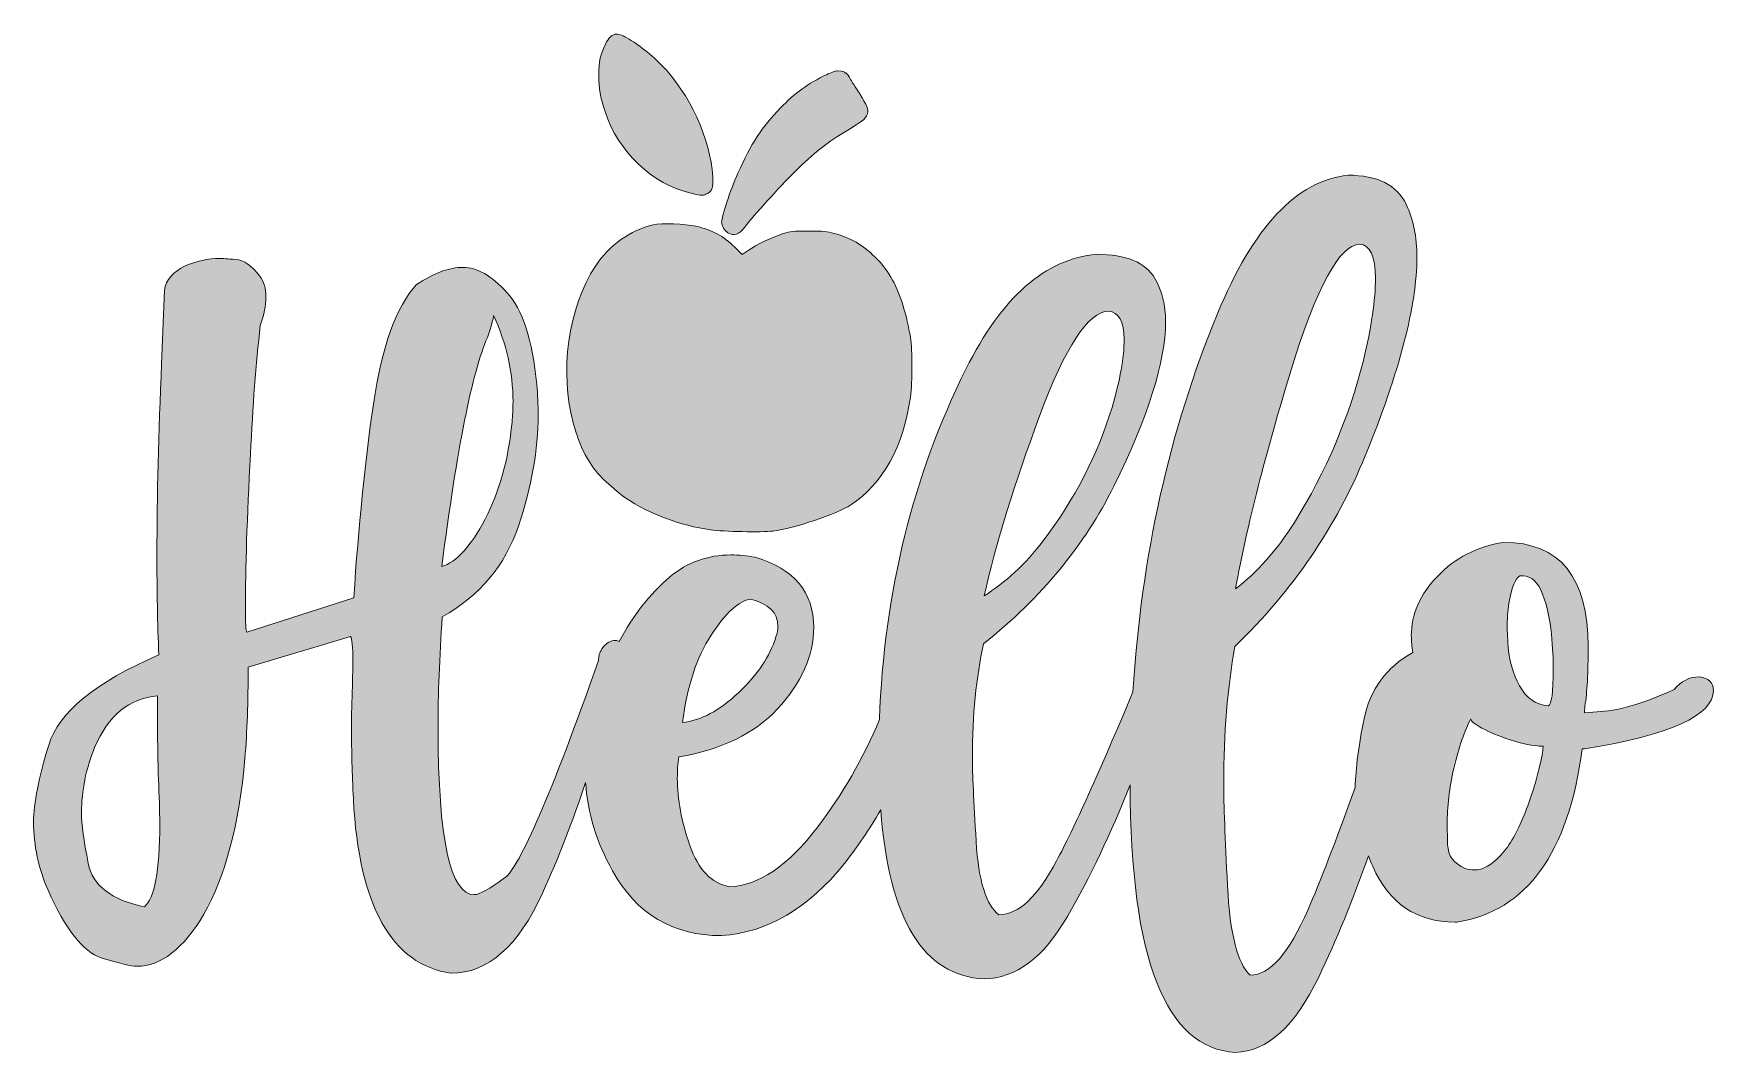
# Model space of a CAD drawing. Extents: x 143 to 936, y -1048 to -31.
# Drawn here: x 143 to 927, y -507 to -31 of the extents above; entities that cross this region are included whole.
import ezdxf

# ---------------------------------------------------------------- set-up
doc = ezdxf.new("R2010")
doc.units = 0
doc.header["$MEASUREMENT"] = 0
doc.layers.add('Layer 1', color=7, linetype='Continuous', lineweight=0)

# ---------------------------------------------------------------- blocks, each defined once
blk = doc.blocks.new('Block_0')
at = {"layer": 'Layer 1', "true_color": 0x000000, "transparency": 33554687}
h = blk.add_hatch(color=18, dxfattribs=at)
h.dxf.hatch_style = 2
edge = h.paths.add_edge_path()
edge.add_spline(control_points=[(450.26, -105.78), (455.5, -107), (455.99, -107), (457.86, -105.94), (460.26, -104.56), (460.62, -103.34), (460.34, -98.1), (459.36, -80.46), (449.61, -59.2), (436.28, -45.79), (430.91, -40.39), (424.21, -35.22), (419.41, -32.79), (417.06, -31.57), (415.67, -31.28), (414.33, -31.73), (412.71, -32.22), (411.81, -33.23), (410.31, -36.2), (407.99, -40.79), (407.22, -44.33), (407.22, -50.67), (407.22, -57.05), (407.87, -60.91), (410.11, -67.7), (416.28, -86.55), (432.09, -101.55), (450.26, -105.78)], knot_values=[0, 0, 0, 0, 1, 1, 1, 2, 2, 2, 3, 3, 3, 4, 4, 4, 5, 5, 5, 6, 6, 6, 7, 7, 7, 8, 8, 8, 9, 9, 9, 9], degree=3, periodic=0)
h = blk.add_hatch(color=18, dxfattribs=at)
h.dxf.hatch_style = 2
edge = h.paths.add_edge_path()
edge.add_spline(control_points=[(467.45, -124.19), (470.34, -125.89), (472.57, -125.16), (475.34, -121.55), (479.6, -115.94), (491.23, -103.14), (498.5, -95.98), (507.93, -86.76), (512.93, -82.73), (521.3, -77.61), (531.3, -71.52), (532.36, -70.58), (532.68, -67.74), (532.84, -65.99), (531.79, -63.75), (527.48, -57.09), (525.69, -54.37), (524.15, -51.81), (523.98, -51.44), (523.62, -50.51), (522.36, -49.25), (522.07, -49.53), (521.95, -49.69), (521.83, -49.61), (521.83, -49.41), (521.83, -49.04), (521.38, -48.96), (518.46, -48.68), (517.76, -48.64), (515.77, -49.33), (513.38, -50.46), (505.04, -54.45), (498.42, -59.24), (491.96, -65.95), (483.26, -74.97), (478.3, -82.57), (472.08, -96.47), (468.43, -104.68), (464.52, -116.43), (464.52, -119.31), (464.52, -120.9), (465.99, -123.33), (467.45, -124.19)], knot_values=[0, 0, 0, 0, 1, 1, 1, 2, 2, 2, 3, 3, 3, 4, 4, 4, 5, 5, 5, 6, 6, 6, 7, 7, 7, 8, 8, 8, 9, 9, 9, 10, 10, 10, 11, 11, 11, 12, 12, 12, 13, 13, 13, 14, 14, 14, 14], degree=3, periodic=0)
h = blk.add_hatch(color=18, dxfattribs=at)
h.dxf.hatch_style = 2
edge = h.paths.add_edge_path()
edge.add_spline(control_points=[(171.94, -364.48), (178.3, -349.43), (188.08, -341.39), (201.25, -340.38), (201.25, -354.86), (201.4, -367.81), (201.69, -379.25), (202.12, -386.93), (202.34, -393.87), (202.34, -400.1), (202.34, -421.96), (199.95, -434.84), (195.17, -438.75), (179.82, -435.71), (171.1, -428.95), (169, -418.45), (166.9, -407.95), (165.85, -400.1), (165.85, -394.89), (165.85, -384.61), (167.88, -374.47), (171.94, -364.48)], knot_values=[0, 0, 0, 0, 1, 1, 1, 2, 2, 2, 3, 3, 3, 4, 4, 4, 5, 5, 5, 6, 6, 6, 7, 7, 7, 7], degree=3, periodic=0)
edge = h.paths.add_edge_path()
edge.add_spline(control_points=[(355.22, -173.16), (357.1, -167.66), (358.05, -164.25), (358.05, -162.95), (358.05, -162.88), (358.04, -162.83), (358.04, -162.78), (364.11, -175.8), (367.17, -189.25), (367.17, -203.13), (367.17, -206.31), (367.02, -209.5), (366.73, -212.68), (365, -230.06), (360.8, -245.12), (354.14, -257.85), (347.48, -270.6), (340.74, -277.98), (333.94, -280), (341.03, -224.7), (348.13, -189.09), (355.22, -173.16)], knot_values=[0, 0, 0, 0, 1, 1, 1, 2, 2, 2, 3, 3, 3, 4, 4, 4, 5, 5, 5, 6, 6, 6, 7, 7, 7, 7], degree=3, periodic=0)
edge = h.paths.add_edge_path()
edge.add_spline(control_points=[(459.57, -312.04), (466.3, -301.69), (472.49, -296.08), (478.14, -295.21), (486.53, -297.38), (490.74, -301.58), (490.74, -307.8), (490.74, -309.4), (490.44, -311.06), (489.87, -312.8), (487.11, -321.77), (481.29, -330.46), (472.38, -338.86), (463.48, -347.25), (454.76, -351.89), (446.22, -352.76), (448.39, -335.96), (452.84, -322.39), (459.57, -312.04)], knot_values=[0, 0, 0, 0, 1, 1, 1, 2, 2, 2, 3, 3, 3, 4, 4, 4, 5, 5, 5, 6, 6, 6, 6], degree=3, periodic=0)
edge = h.paths.add_edge_path()
edge.add_spline(control_points=[(613, -209.32), (624.87, -177.39), (635.51, -161.21), (644.92, -160.78), (649.84, -161.21), (652.31, -165.63), (652.31, -174.03), (652.31, -182.43), (650.42, -193), (646.66, -205.73), (640, -227.74), (629.29, -248.52), (614.52, -268.06), (606.12, -278.92), (596.93, -287.46), (586.94, -293.69), (592.44, -269.36), (601.13, -241.24), (613, -209.32)], knot_values=[0, 0, 0, 0, 1, 1, 1, 2, 2, 2, 3, 3, 3, 4, 4, 4, 5, 5, 5, 6, 6, 6, 6], degree=3, periodic=0)
edge = h.paths.add_edge_path()
edge.add_spline(control_points=[(730.27, -188.14), (742.14, -149.49), (752.78, -129.94), (762.19, -129.51), (767.11, -129.94), (769.58, -135.23), (769.58, -145.36), (769.58, -155.5), (767.69, -168.31), (763.93, -183.8), (757.27, -210.44), (746.56, -235.63), (731.79, -259.37), (723.39, -272.55), (714.2, -282.9), (704.21, -290.43), (709.71, -260.89), (718.4, -226.8), (730.27, -188.14)], knot_values=[0, 0, 0, 0, 1, 1, 1, 2, 2, 2, 3, 3, 3, 4, 4, 4, 5, 5, 5, 6, 6, 6, 6], degree=3, periodic=0)
edge = h.paths.add_edge_path()
edge.add_spline(control_points=[(806.06, -374.25), (808.52, -364.12), (811.2, -356.38), (814.1, -351.02), (814.1, -351.02), (814.1, -351.24), (814.1, -351.24), (814.1, -352.1), (815.8, -353.48), (819.2, -355.36), (822.6, -357.24), (827.02, -359.09), (832.45, -360.9), (837.88, -362.71), (842.98, -363.69), (847.76, -363.83), (847.76, -363.83), (847.76, -364.27), (847.76, -364.27), (847.76, -365.71), (847.11, -369.19), (845.8, -374.69), (844.35, -381.06), (842.07, -388.15), (838.96, -395.97), (835.85, -403.79), (832.23, -410.02), (828.1, -414.65), (823.98, -419.28), (819.81, -421.6), (815.62, -421.6), (814.31, -421.6), (812.94, -421.38), (811.49, -420.95), (806.13, -418.63), (803.38, -414.9), (803.24, -409.76), (803.09, -404.62), (803.02, -401.55), (803.02, -400.53), (803.02, -392.14), (804.03, -383.38), (806.06, -374.25)], knot_values=[0, 0, 0, 0, 1, 1, 1, 2, 2, 2, 3, 3, 3, 4, 4, 4, 5, 5, 5, 6, 6, 6, 7, 7, 7, 8, 8, 8, 9, 9, 9, 10, 10, 10, 11, 11, 11, 12, 12, 12, 13, 13, 13, 14, 14, 14, 14], degree=3, periodic=0)
edge = h.paths.add_edge_path()
edge.add_spline(control_points=[(832.12, -295.64), (833.13, -289.56), (834.73, -285.8), (836.9, -284.35), (836.9, -284.35), (838.42, -284.35), (838.42, -284.35), (842.33, -284.35), (845.37, -287.21), (847.54, -292.93), (849.71, -298.65), (851.09, -304.8), (851.67, -311.39), (852.24, -317.97), (852.53, -323.44), (852.53, -327.78), (852.53, -338.79), (851.74, -344.5), (850.15, -344.94), (844.21, -344.36), (839.76, -341.25), (836.79, -335.6), (833.82, -329.95), (832.12, -324.52), (831.69, -319.31), (831.25, -314.1), (831.03, -310.19), (831.03, -307.58), (831.03, -303.24), (831.39, -299.26), (832.12, -295.64)], knot_values=[0, 0, 0, 0, 1, 1, 1, 2, 2, 2, 3, 3, 3, 4, 4, 4, 5, 5, 5, 6, 6, 6, 7, 7, 7, 8, 8, 8, 9, 9, 9, 10, 10, 10, 10], degree=3, periodic=0)
edge = h.paths.add_edge_path()
edge.add_spline(control_points=[(175.08, -462.53), (183.55, -465.21), (189.09, -466.55), (191.7, -466.55), (202.84, -466.55), (213.27, -458.44), (222.97, -442.23), (232.96, -424.57), (239.33, -400.32), (242.08, -369.48), (243.09, -357.32), (243.6, -343.13), (243.6, -326.91), (243.6, -326.91), (291.38, -312.58), (291.38, -312.58), (292.1, -313.59), (292.46, -317.43), (292.46, -324.09), (292.46, -324.09), (292.24, -336.03), (292.24, -336.03), (291.95, -342.26), (291.81, -348.92), (291.81, -356.01), (291.81, -365.86), (292.1, -376.64), (292.68, -388.37), (295.29, -438.46), (310.49, -465.61), (338.28, -469.81), (355.51, -469.66), (369.74, -457.18), (380.96, -432.35), (388.61, -415.4), (395.29, -398.19), (401.02, -380.74), (401.95, -394.95), (406.16, -408.71), (413.64, -422.03), (424.79, -442.16), (441.73, -452.22), (464.46, -452.22), (485.88, -450.77), (504.99, -439.55), (521.79, -418.56), (527.79, -410.98), (533.44, -402.66), (538.76, -393.58), (542.57, -444.75), (558.62, -471.03), (586.94, -472.41), (601.85, -472.12), (614.81, -462.42), (625.81, -443.31), (636.38, -425.07), (646.15, -404.59), (655.13, -381.86), (655.27, -463.22), (671.63, -504.84), (704.21, -506.73), (719.12, -506.29), (732.08, -494.56), (743.08, -471.55), (751.3, -454.36), (759.03, -435.52), (766.27, -415.02), (766.89, -416.61), (767.56, -418.22), (768.27, -419.86), (775.95, -437.23), (788.76, -445.92), (806.71, -445.92), (806.71, -445.92), (807.58, -445.92), (807.58, -445.92), (840.16, -440.71), (859.63, -413.78), (866, -365.13), (866, -365.13), (867.08, -365.13), (867.08, -365.13), (907.19, -358.62), (927.24, -349.5), (927.24, -337.77), (927.24, -334.15), (925.07, -332.05), (920.72, -331.47), (916.09, -331.47), (912.18, -333.43), (909, -337.34), (893.94, -344.14), (881.92, -347.62), (872.95, -347.76), (872.95, -347.76), (867.08, -348.19), (867.08, -348.19), (867.08, -348.19), (867.3, -345.15), (867.3, -345.15), (868.31, -338.79), (868.82, -329.52), (868.82, -317.36), (868.82, -284.93), (855.65, -268.71), (829.3, -268.71), (816.84, -270.74), (806.57, -276.02), (798.46, -284.57), (790.35, -293.11), (786.3, -302.37), (786.3, -312.36), (786.3, -314.83), (786.52, -317.43), (786.95, -320.18), (774.65, -326.99), (767.08, -337.27), (764.26, -351.02), (761.74, -363.28), (760.35, -373.97), (760.08, -383.13), (750.9, -408.58), (743.57, -427.56), (738.09, -440.06), (729.26, -460.47), (720.28, -470.68), (711.16, -470.68), (705.22, -465.46), (701.68, -451.57), (700.52, -428.98), (699.36, -406.4), (698.78, -390.54), (698.78, -381.42), (698.78, -357.68), (700.52, -336.33), (703.99, -317.36), (731.06, -291.01), (751.33, -261.33), (764.8, -228.32), (780.87, -188.94), (788.9, -158.03), (788.9, -135.59), (788.9, -126.18), (787.24, -118), (783.91, -111.05), (779.57, -101.93), (770.52, -97.37), (756.76, -97.37), (732.88, -99.83), (712.53, -121.47), (695.74, -162.3), (673.44, -216.3), (660.34, -275.01), (656.43, -338.42), (640.65, -376.07), (628.78, -402.34), (620.82, -417.25), (611.99, -434.05), (603.01, -442.45), (593.89, -442.45), (587.95, -438.25), (584.41, -426.81), (583.25, -408.13), (582.09, -389.46), (581.51, -376.43), (581.51, -369.04), (581.51, -349.36), (583.25, -331.69), (586.72, -316.05), (613.79, -294.34), (634.07, -269.8), (647.53, -242.43), (663.6, -209.86), (671.63, -184.31), (671.63, -165.78), (671.63, -157.96), (669.97, -151.22), (666.64, -145.58), (662.3, -138.05), (653.25, -134.29), (639.49, -134.29), (615.61, -136.32), (595.26, -154.19), (578.47, -187.93), (553.69, -237.61), (540.26, -292.09), (538.16, -351.35), (530.44, -369.65), (520.88, -386.35), (509.41, -401.4), (495.51, -419.64), (481.76, -428.98), (468.15, -429.42), (459.75, -427.82), (453.6, -421.42), (449.69, -410.2), (445.78, -398.98), (443.83, -388.52), (443.83, -378.82), (443.83, -375.49), (444.04, -372.16), (444.48, -368.83), (464.6, -365.35), (479.95, -357.9), (490.52, -346.46), (501.81, -334.3), (507.46, -321.63), (507.46, -308.45), (507.46, -291.95), (498.34, -281.02), (480.09, -275.66), (476.19, -274.94), (472.42, -274.58), (468.8, -274.58), (458.09, -274.58), (448.61, -277.98), (440.35, -284.78), (430.79, -292.94), (422.92, -303.01), (416.73, -314.98), (416.22, -314.69), (415.63, -314.53), (414.94, -314.53), (412.77, -314.53), (410.82, -315.62), (409.08, -317.79), (407.78, -319.53), (407.13, -321.34), (407.13, -323.22), (407.13, -323.22), (407.13, -323.87), (407.13, -323.87), (384.98, -386.27), (370.35, -420.08), (363.26, -425.29), (356.16, -430.5), (351.46, -433.11), (349.14, -433.11), (337.85, -433.11), (332.2, -407.19), (332.2, -355.36), (332.2, -339.73), (332.86, -322.43), (334.16, -303.46), (351.67, -293.61), (363.51, -279.5), (369.67, -261.11), (375.82, -242.73), (378.89, -225.42), (378.89, -209.21), (378.89, -204.58), (378.68, -199.87), (378.24, -195.09), (376.21, -174.24), (371.58, -159.91), (364.34, -152.09), (357.1, -144.28), (350.3, -140.37), (343.93, -140.37), (337.42, -140.37), (330.18, -143.05), (322.21, -148.4), (312.66, -158.68), (305.93, -177.28), (302.02, -204.21), (298.11, -231.14), (295.07, -261.26), (292.9, -294.55), (292.9, -294.55), (242.95, -310.62), (242.95, -310.62), (242.51, -310.19), (242.3, -306.28), (242.3, -298.9), (242.3, -281.24), (243.09, -257.42), (244.69, -227.45), (245.7, -205.3), (247.22, -185.32), (249.25, -167.51), (250.98, -162.45), (251.85, -158.03), (251.85, -154.27), (251.85, -150.21), (250.91, -146.96), (249.03, -144.49), (245.41, -139.57), (241.68, -136.97), (237.84, -136.67), (234.01, -136.39), (231.58, -136.24), (230.57, -136.24), (224.78, -136.24), (219.35, -137.4), (214.28, -139.71), (208.49, -142.47), (205.23, -146.23), (204.51, -151.01), (204.51, -151.01), (203.21, -185.32), (203.21, -185.32), (201.76, -217.75), (201.03, -247.36), (201.03, -274.14), (201.03, -290.94), (201.32, -306.64), (201.9, -321.27), (172.37, -334.01), (155.25, -348.02), (150.54, -363.29), (145.84, -378.56), (143.49, -390.54), (143.49, -399.23), (143.49, -410.23), (145.73, -420.8), (150.22, -430.94), (158.32, -449.32), (166.61, -459.85), (175.08, -462.53)], knot_values=[0, 0, 0, 0, 1, 1, 1, 2, 2, 2, 3, 3, 3, 4, 4, 4, 5, 5, 5, 6, 6, 6, 7, 7, 7, 8, 8, 8, 9, 9, 9, 10, 10, 10, 11, 11, 11, 12, 12, 12, 13, 13, 13, 14, 14, 14, 15, 15, 15, 16, 16, 16, 17, 17, 17, 18, 18, 18, 19, 19, 19, 20, 20, 20, 21, 21, 21, 22, 22, 22, 23, 23, 23, 24, 24, 24, 25, 25, 25, 26, 26, 26, 27, 27, 27, 28, 28, 28, 29, 29, 29, 30, 30, 30, 31, 31, 31, 32, 32, 32, 33, 33, 33, 34, 34, 34, 35, 35, 35, 36, 36, 36, 37, 37, 37, 38, 38, 38, 39, 39, 39, 40, 40, 40, 41, 41, 41, 42, 42, 42, 43, 43, 43, 44, 44, 44, 45, 45, 45, 46, 46, 46, 47, 47, 47, 48, 48, 48, 49, 49, 49, 50, 50, 50, 51, 51, 51, 52, 52, 52, 53, 53, 53, 54, 54, 54, 55, 55, 55, 56, 56, 56, 57, 57, 57, 58, 58, 58, 59, 59, 59, 60, 60, 60, 61, 61, 61, 62, 62, 62, 63, 63, 63, 64, 64, 64, 65, 65, 65, 66, 66, 66, 67, 67, 67, 68, 68, 68, 69, 69, 69, 70, 70, 70, 71, 71, 71, 72, 72, 72, 73, 73, 73, 74, 74, 74, 75, 75, 75, 76, 76, 76, 77, 77, 77, 78, 78, 78, 79, 79, 79, 80, 80, 80, 81, 81, 81, 82, 82, 82, 83, 83, 83, 84, 84, 84, 85, 85, 85, 86, 86, 86, 87, 87, 87, 88, 88, 88, 89, 89, 89, 90, 90, 90, 91, 91, 91, 92, 92, 92, 93, 93, 93, 94, 94, 94, 95, 95, 95, 96, 96, 96, 97, 97, 97, 98, 98, 98, 99, 99, 99, 100, 100, 100, 101, 101, 101, 102, 102, 102, 103, 103, 103, 104, 104, 104, 105, 105, 105, 106, 106, 106, 106], degree=3, periodic=0)
h = blk.add_hatch(color=18, dxfattribs=at)
h.dxf.hatch_style = 2
edge = h.paths.add_edge_path()
edge.add_spline(control_points=[(406.57, -236.36), (408.93, -239.16), (416.24, -245.62), (419.82, -248.06), (430.47, -255.3), (445.46, -260.91), (459.24, -262.86), (465.26, -263.71), (483.3, -264.08), (488.38, -263.42), (498.38, -262.21), (518.21, -255.54), (524.76, -251.27), (539.59, -241.56), (549.63, -223.43), (552.55, -201.04), (553.57, -193.16), (553.57, -179.66), (552.55, -173), (551.09, -163.29), (547.88, -152.92), (544.3, -146.38), (542.07, -142.27), (539.71, -139.14), (536.01, -135.49), (530.44, -129.96), (524.55, -126.55), (516.99, -124.51), (513.42, -123.58), (512.4, -123.46), (505.17, -123.46), (497.36, -123.46), (497.2, -123.46), (492.97, -124.76), (487.81, -126.38), (480.78, -129.76), (476.96, -132.44), (476.96, -132.44), (474.16, -134.43), (474.16, -134.43), (474.16, -134.43), (470.62, -130.93), (470.62, -130.93), (465.42, -125.81), (459.97, -122.89), (452.41, -121.14), (447.74, -120.04), (436.2, -119.72), (432.62, -120.53), (422.01, -122.97), (411.98, -130.12), (405.6, -139.75), (392.91, -158.9), (388.69, -189.54), (395.43, -213.52), (398.2, -223.47), (401.57, -230.34), (406.57, -236.36)], knot_values=[0, 0, 0, 0, 1, 1, 1, 2, 2, 2, 3, 3, 3, 4, 4, 4, 5, 5, 5, 6, 6, 6, 7, 7, 7, 8, 8, 8, 9, 9, 9, 10, 10, 10, 11, 11, 11, 12, 12, 12, 13, 13, 13, 14, 14, 14, 15, 15, 15, 16, 16, 16, 17, 17, 17, 18, 18, 18, 19, 19, 19, 19], degree=3, periodic=0)
at = {"layer": 'Layer 1'}
for points, knots in [([(450.26, -105.78), (455.5, -107), (455.99, -107), (457.86, -105.94), (460.26, -104.56), (460.62, -103.34), (460.34, -98.1), (459.36, -80.46), (449.61, -59.2), (436.28, -45.79), (430.91, -40.39), (424.21, -35.22), (419.41, -32.79), (417.06, -31.57), (415.67, -31.28), (414.33, -31.73), (412.71, -32.22), (411.81, -33.23), (410.31, -36.2), (407.99, -40.79), (407.22, -44.33), (407.22, -50.67), (407.22, -57.05), (407.87, -60.91), (410.11, -67.7), (416.28, -86.55), (432.09, -101.55), (450.26, -105.78)], [0, 0, 0, 0, 1, 1, 1, 2, 2, 2, 3, 3, 3, 4, 4, 4, 5, 5, 5, 6, 6, 6, 7, 7, 7, 8, 8, 8, 9, 9, 9, 9]), ([(467.45, -124.19), (470.34, -125.89), (472.57, -125.16), (475.34, -121.55), (479.6, -115.94), (491.23, -103.14), (498.5, -95.98), (507.93, -86.76), (512.93, -82.73), (521.3, -77.61), (531.3, -71.52), (532.36, -70.58), (532.68, -67.74), (532.84, -65.99), (531.79, -63.75), (527.48, -57.09), (525.69, -54.37), (524.15, -51.81), (523.98, -51.44), (523.62, -50.51), (522.36, -49.25), (522.07, -49.53), (521.95, -49.69), (521.83, -49.61), (521.83, -49.41), (521.83, -49.04), (521.38, -48.96), (518.46, -48.68), (517.76, -48.64), (515.77, -49.33), (513.38, -50.46), (505.04, -54.45), (498.42, -59.24), (491.96, -65.95), (483.26, -74.97), (478.3, -82.57), (472.08, -96.47), (468.43, -104.68), (464.52, -116.43), (464.52, -119.31), (464.52, -120.9), (465.99, -123.33), (467.45, -124.19)], [0, 0, 0, 0, 1, 1, 1, 2, 2, 2, 3, 3, 3, 4, 4, 4, 5, 5, 5, 6, 6, 6, 7, 7, 7, 8, 8, 8, 9, 9, 9, 10, 10, 10, 11, 11, 11, 12, 12, 12, 13, 13, 13, 14, 14, 14, 14]), ([(175.08, -462.53), (183.55, -465.21), (189.09, -466.55), (191.7, -466.55), (202.84, -466.55), (213.27, -458.44), (222.97, -442.23), (232.96, -424.57), (239.33, -400.32), (242.08, -369.48), (243.09, -357.32), (243.6, -343.13), (243.6, -326.91), (243.6, -326.91), (291.38, -312.58), (291.38, -312.58), (292.1, -313.59), (292.46, -317.43), (292.46, -324.09), (292.46, -324.09), (292.24, -336.03), (292.24, -336.03), (291.95, -342.26), (291.81, -348.92), (291.81, -356.01), (291.81, -365.86), (292.1, -376.64), (292.68, -388.37), (295.29, -438.46), (310.49, -465.61), (338.28, -469.81), (355.51, -469.66), (369.74, -457.18), (380.96, -432.35), (388.61, -415.4), (395.29, -398.19), (401.02, -380.74), (401.95, -394.95), (406.16, -408.71), (413.64, -422.03), (424.79, -442.16), (441.73, -452.22), (464.46, -452.22), (485.88, -450.77), (504.99, -439.55), (521.79, -418.56), (527.79, -410.98), (533.44, -402.66), (538.76, -393.58), (542.57, -444.75), (558.62, -471.03), (586.94, -472.41), (601.85, -472.12), (614.81, -462.42), (625.81, -443.31), (636.38, -425.07), (646.15, -404.59), (655.13, -381.86), (655.27, -463.22), (671.63, -504.84), (704.21, -506.73), (719.12, -506.29), (732.08, -494.56), (743.08, -471.55), (751.3, -454.36), (759.03, -435.52), (766.27, -415.02), (766.89, -416.61), (767.56, -418.22), (768.27, -419.86), (775.95, -437.23), (788.76, -445.92), (806.71, -445.92), (806.71, -445.92), (807.58, -445.92), (807.58, -445.92), (840.16, -440.71), (859.63, -413.78), (866, -365.13), (866, -365.13), (867.08, -365.13), (867.08, -365.13), (907.19, -358.62), (927.24, -349.5), (927.24, -337.77), (927.24, -334.15), (925.07, -332.05), (920.72, -331.47), (916.09, -331.47), (912.18, -333.43), (909, -337.34), (893.94, -344.14), (881.92, -347.62), (872.95, -347.76), (872.95, -347.76), (867.08, -348.19), (867.08, -348.19), (867.08, -348.19), (867.3, -345.15), (867.3, -345.15), (868.31, -338.79), (868.82, -329.52), (868.82, -317.36), (868.82, -284.93), (855.65, -268.71), (829.3, -268.71), (816.84, -270.74), (806.57, -276.02), (798.46, -284.57), (790.35, -293.11), (786.3, -302.37), (786.3, -312.36), (786.3, -314.83), (786.52, -317.43), (786.95, -320.18), (774.65, -326.99), (767.08, -337.27), (764.26, -351.02), (761.74, -363.28), (760.35, -373.97), (760.08, -383.13), (750.9, -408.58), (743.57, -427.56), (738.09, -440.06), (729.26, -460.47), (720.28, -470.68), (711.16, -470.68), (705.22, -465.46), (701.68, -451.57), (700.52, -428.98), (699.36, -406.4), (698.78, -390.54), (698.78, -381.42), (698.78, -357.68), (700.52, -336.33), (703.99, -317.36), (731.06, -291.01), (751.33, -261.33), (764.8, -228.32), (780.87, -188.94), (788.9, -158.03), (788.9, -135.59), (788.9, -126.18), (787.24, -118), (783.91, -111.05), (779.57, -101.93), (770.52, -97.37), (756.76, -97.37), (732.88, -99.83), (712.53, -121.47), (695.74, -162.3), (673.44, -216.3), (660.34, -275.01), (656.43, -338.42), (640.65, -376.07), (628.78, -402.34), (620.82, -417.25), (611.99, -434.05), (603.01, -442.45), (593.89, -442.45), (587.95, -438.25), (584.41, -426.81), (583.25, -408.13), (582.09, -389.46), (581.51, -376.43), (581.51, -369.04), (581.51, -349.36), (583.25, -331.69), (586.72, -316.05), (613.79, -294.34), (634.07, -269.8), (647.53, -242.43), (663.6, -209.86), (671.63, -184.31), (671.63, -165.78), (671.63, -157.96), (669.97, -151.22), (666.64, -145.58), (662.3, -138.05), (653.25, -134.29), (639.49, -134.29), (615.61, -136.32), (595.26, -154.19), (578.47, -187.93), (553.69, -237.61), (540.26, -292.09), (538.16, -351.35), (530.44, -369.65), (520.88, -386.35), (509.41, -401.4), (495.51, -419.64), (481.76, -428.98), (468.15, -429.42), (459.75, -427.82), (453.6, -421.42), (449.69, -410.2), (445.78, -398.98), (443.83, -388.52), (443.83, -378.82), (443.83, -375.49), (444.04, -372.16), (444.48, -368.83), (464.6, -365.35), (479.95, -357.9), (490.52, -346.46), (501.81, -334.3), (507.46, -321.63), (507.46, -308.45), (507.46, -291.95), (498.34, -281.02), (480.09, -275.66), (476.19, -274.94), (472.42, -274.58), (468.8, -274.58), (458.09, -274.58), (448.61, -277.98), (440.35, -284.78), (430.79, -292.94), (422.92, -303.01), (416.73, -314.98), (416.22, -314.69), (415.63, -314.53), (414.94, -314.53), (412.77, -314.53), (410.82, -315.62), (409.08, -317.79), (407.78, -319.53), (407.13, -321.34), (407.13, -323.22), (407.13, -323.22), (407.13, -323.87), (407.13, -323.87), (384.98, -386.27), (370.35, -420.08), (363.26, -425.29), (356.16, -430.5), (351.46, -433.11), (349.14, -433.11), (337.85, -433.11), (332.2, -407.19), (332.2, -355.36), (332.2, -339.73), (332.86, -322.43), (334.16, -303.46), (351.67, -293.61), (363.51, -279.5), (369.67, -261.11), (375.82, -242.73), (378.89, -225.42), (378.89, -209.21), (378.89, -204.58), (378.68, -199.87), (378.24, -195.09), (376.21, -174.24), (371.58, -159.91), (364.34, -152.09), (357.1, -144.28), (350.3, -140.37), (343.93, -140.37), (337.42, -140.37), (330.18, -143.05), (322.21, -148.4), (312.66, -158.68), (305.93, -177.28), (302.02, -204.21), (298.11, -231.14), (295.07, -261.26), (292.9, -294.55), (292.9, -294.55), (242.95, -310.62), (242.95, -310.62), (242.51, -310.19), (242.3, -306.28), (242.3, -298.9), (242.3, -281.24), (243.09, -257.42), (244.69, -227.45), (245.7, -205.3), (247.22, -185.32), (249.25, -167.51), (250.98, -162.45), (251.85, -158.03), (251.85, -154.27), (251.85, -150.21), (250.91, -146.96), (249.03, -144.49), (245.41, -139.57), (241.68, -136.97), (237.84, -136.67), (234.01, -136.39), (231.58, -136.24), (230.57, -136.24), (224.78, -136.24), (219.35, -137.4), (214.28, -139.71), (208.49, -142.47), (205.23, -146.23), (204.51, -151.01), (204.51, -151.01), (203.21, -185.32), (203.21, -185.32), (201.76, -217.75), (201.03, -247.36), (201.03, -274.14), (201.03, -290.94), (201.32, -306.64), (201.9, -321.27), (172.37, -334.01), (155.25, -348.02), (150.54, -363.29), (145.84, -378.56), (143.49, -390.54), (143.49, -399.23), (143.49, -410.23), (145.73, -420.8), (150.22, -430.94), (158.32, -449.32), (166.61, -459.85), (175.08, -462.53)], [0, 0, 0, 0, 1, 1, 1, 2, 2, 2, 3, 3, 3, 4, 4, 4, 5, 5, 5, 6, 6, 6, 7, 7, 7, 8, 8, 8, 9, 9, 9, 10, 10, 10, 11, 11, 11, 12, 12, 12, 13, 13, 13, 14, 14, 14, 15, 15, 15, 16, 16, 16, 17, 17, 17, 18, 18, 18, 19, 19, 19, 20, 20, 20, 21, 21, 21, 22, 22, 22, 23, 23, 23, 24, 24, 24, 25, 25, 25, 26, 26, 26, 27, 27, 27, 28, 28, 28, 29, 29, 29, 30, 30, 30, 31, 31, 31, 32, 32, 32, 33, 33, 33, 34, 34, 34, 35, 35, 35, 36, 36, 36, 37, 37, 37, 38, 38, 38, 39, 39, 39, 40, 40, 40, 41, 41, 41, 42, 42, 42, 43, 43, 43, 44, 44, 44, 45, 45, 45, 46, 46, 46, 47, 47, 47, 48, 48, 48, 49, 49, 49, 50, 50, 50, 51, 51, 51, 52, 52, 52, 53, 53, 53, 54, 54, 54, 55, 55, 55, 56, 56, 56, 57, 57, 57, 58, 58, 58, 59, 59, 59, 60, 60, 60, 61, 61, 61, 62, 62, 62, 63, 63, 63, 64, 64, 64, 65, 65, 65, 66, 66, 66, 67, 67, 67, 68, 68, 68, 69, 69, 69, 70, 70, 70, 71, 71, 71, 72, 72, 72, 73, 73, 73, 74, 74, 74, 75, 75, 75, 76, 76, 76, 77, 77, 77, 78, 78, 78, 79, 79, 79, 80, 80, 80, 81, 81, 81, 82, 82, 82, 83, 83, 83, 84, 84, 84, 85, 85, 85, 86, 86, 86, 87, 87, 87, 88, 88, 88, 89, 89, 89, 90, 90, 90, 91, 91, 91, 92, 92, 92, 93, 93, 93, 94, 94, 94, 95, 95, 95, 96, 96, 96, 97, 97, 97, 98, 98, 98, 99, 99, 99, 100, 100, 100, 101, 101, 101, 102, 102, 102, 103, 103, 103, 104, 104, 104, 105, 105, 105, 106, 106, 106, 106]), ([(406.57, -236.36), (408.93, -239.16), (416.24, -245.62), (419.82, -248.06), (430.47, -255.3), (445.46, -260.91), (459.24, -262.86), (465.26, -263.71), (483.3, -264.08), (488.38, -263.42), (498.38, -262.21), (518.21, -255.54), (524.76, -251.27), (539.59, -241.56), (549.63, -223.43), (552.55, -201.04), (553.57, -193.16), (553.57, -179.66), (552.55, -173), (551.09, -163.29), (547.88, -152.92), (544.3, -146.38), (542.07, -142.27), (539.71, -139.14), (536.01, -135.49), (530.44, -129.96), (524.55, -126.55), (516.99, -124.51), (513.42, -123.58), (512.4, -123.46), (505.17, -123.46), (497.36, -123.46), (497.2, -123.46), (492.97, -124.76), (487.81, -126.38), (480.78, -129.76), (476.96, -132.44), (476.96, -132.44), (474.16, -134.43), (474.16, -134.43), (474.16, -134.43), (470.62, -130.93), (470.62, -130.93), (465.42, -125.81), (459.97, -122.89), (452.41, -121.14), (447.74, -120.04), (436.2, -119.72), (432.62, -120.53), (422.01, -122.97), (411.98, -130.12), (405.6, -139.75), (392.91, -158.9), (388.69, -189.54), (395.43, -213.52), (398.2, -223.47), (401.57, -230.34), (406.57, -236.36)], [0, 0, 0, 0, 1, 1, 1, 2, 2, 2, 3, 3, 3, 4, 4, 4, 5, 5, 5, 6, 6, 6, 7, 7, 7, 8, 8, 8, 9, 9, 9, 10, 10, 10, 11, 11, 11, 12, 12, 12, 13, 13, 13, 14, 14, 14, 15, 15, 15, 16, 16, 16, 17, 17, 17, 18, 18, 18, 19, 19, 19, 19]), ([(730.27, -188.14), (742.14, -149.49), (752.78, -129.94), (762.19, -129.51), (767.11, -129.94), (769.58, -135.23), (769.58, -145.36), (769.58, -155.5), (767.69, -168.31), (763.93, -183.8), (757.27, -210.44), (746.56, -235.63), (731.79, -259.37), (723.39, -272.55), (714.2, -282.9), (704.21, -290.43), (709.71, -260.89), (718.4, -226.8), (730.27, -188.14)], [0, 0, 0, 0, 1, 1, 1, 2, 2, 2, 3, 3, 3, 4, 4, 4, 5, 5, 5, 6, 6, 6, 6]), ([(355.22, -173.16), (357.1, -167.66), (358.05, -164.25), (358.05, -162.95), (358.05, -162.88), (358.04, -162.83), (358.04, -162.78), (364.11, -175.8), (367.17, -189.25), (367.17, -203.13), (367.17, -206.31), (367.02, -209.5), (366.73, -212.68), (365, -230.06), (360.8, -245.12), (354.14, -257.85), (347.48, -270.6), (340.74, -277.98), (333.94, -280), (341.03, -224.7), (348.13, -189.09), (355.22, -173.16)], [0, 0, 0, 0, 1, 1, 1, 2, 2, 2, 3, 3, 3, 4, 4, 4, 5, 5, 5, 6, 6, 6, 7, 7, 7, 7]), ([(613, -209.32), (624.87, -177.39), (635.51, -161.21), (644.92, -160.78), (649.84, -161.21), (652.31, -165.63), (652.31, -174.03), (652.31, -182.43), (650.42, -193), (646.66, -205.73), (640, -227.74), (629.29, -248.52), (614.52, -268.06), (606.12, -278.92), (596.93, -287.46), (586.94, -293.69), (592.44, -269.36), (601.13, -241.24), (613, -209.32)], [0, 0, 0, 0, 1, 1, 1, 2, 2, 2, 3, 3, 3, 4, 4, 4, 5, 5, 5, 6, 6, 6, 6]), ([(832.12, -295.64), (833.13, -289.56), (834.73, -285.8), (836.9, -284.35), (836.9, -284.35), (838.42, -284.35), (838.42, -284.35), (842.33, -284.35), (845.37, -287.21), (847.54, -292.93), (849.71, -298.65), (851.09, -304.8), (851.67, -311.39), (852.24, -317.97), (852.53, -323.44), (852.53, -327.78), (852.53, -338.79), (851.74, -344.5), (850.15, -344.94), (844.21, -344.36), (839.76, -341.25), (836.79, -335.6), (833.82, -329.95), (832.12, -324.52), (831.69, -319.31), (831.25, -314.1), (831.03, -310.19), (831.03, -307.58), (831.03, -303.24), (831.39, -299.26), (832.12, -295.64)], [0, 0, 0, 0, 1, 1, 1, 2, 2, 2, 3, 3, 3, 4, 4, 4, 5, 5, 5, 6, 6, 6, 7, 7, 7, 8, 8, 8, 9, 9, 9, 10, 10, 10, 10]), ([(459.57, -312.04), (466.3, -301.69), (472.49, -296.08), (478.14, -295.21), (486.53, -297.38), (490.74, -301.58), (490.74, -307.8), (490.74, -309.4), (490.44, -311.06), (489.87, -312.8), (487.11, -321.77), (481.29, -330.46), (472.38, -338.86), (463.48, -347.25), (454.76, -351.89), (446.22, -352.76), (448.39, -335.96), (452.84, -322.39), (459.57, -312.04)], [0, 0, 0, 0, 1, 1, 1, 2, 2, 2, 3, 3, 3, 4, 4, 4, 5, 5, 5, 6, 6, 6, 6]), ([(171.94, -364.48), (178.3, -349.43), (188.08, -341.39), (201.25, -340.38), (201.25, -354.86), (201.4, -367.81), (201.69, -379.25), (202.12, -386.93), (202.34, -393.87), (202.34, -400.1), (202.34, -421.96), (199.95, -434.84), (195.17, -438.75), (179.82, -435.71), (171.1, -428.95), (169, -418.45), (166.9, -407.95), (165.85, -400.1), (165.85, -394.89), (165.85, -384.61), (167.88, -374.47), (171.94, -364.48)], [0, 0, 0, 0, 1, 1, 1, 2, 2, 2, 3, 3, 3, 4, 4, 4, 5, 5, 5, 6, 6, 6, 7, 7, 7, 7]), ([(806.06, -374.25), (808.52, -364.12), (811.2, -356.38), (814.1, -351.02), (814.1, -351.02), (814.1, -351.24), (814.1, -351.24), (814.1, -352.1), (815.8, -353.48), (819.2, -355.36), (822.6, -357.24), (827.02, -359.09), (832.45, -360.9), (837.88, -362.71), (842.98, -363.69), (847.76, -363.83), (847.76, -363.83), (847.76, -364.27), (847.76, -364.27), (847.76, -365.71), (847.11, -369.19), (845.8, -374.69), (844.35, -381.06), (842.07, -388.15), (838.96, -395.97), (835.85, -403.79), (832.23, -410.02), (828.1, -414.65), (823.98, -419.28), (819.81, -421.6), (815.62, -421.6), (814.31, -421.6), (812.94, -421.38), (811.49, -420.95), (806.13, -418.63), (803.38, -414.9), (803.24, -409.76), (803.09, -404.62), (803.02, -401.55), (803.02, -400.53), (803.02, -392.14), (804.03, -383.38), (806.06, -374.25)], [0, 0, 0, 0, 1, 1, 1, 2, 2, 2, 3, 3, 3, 4, 4, 4, 5, 5, 5, 6, 6, 6, 7, 7, 7, 8, 8, 8, 9, 9, 9, 10, 10, 10, 11, 11, 11, 12, 12, 12, 13, 13, 13, 14, 14, 14, 14])]:
    blk.add_open_spline(points, degree=3, knots=knots, dxfattribs=at)

msp = doc.modelspace()

# ---------------------------------------------------------------- block references
at = {"layer": 'Layer 1'}
msp.add_blockref('Block_0', (0, 0), dxfattribs=at)

doc.saveas('drawing.dxf')
